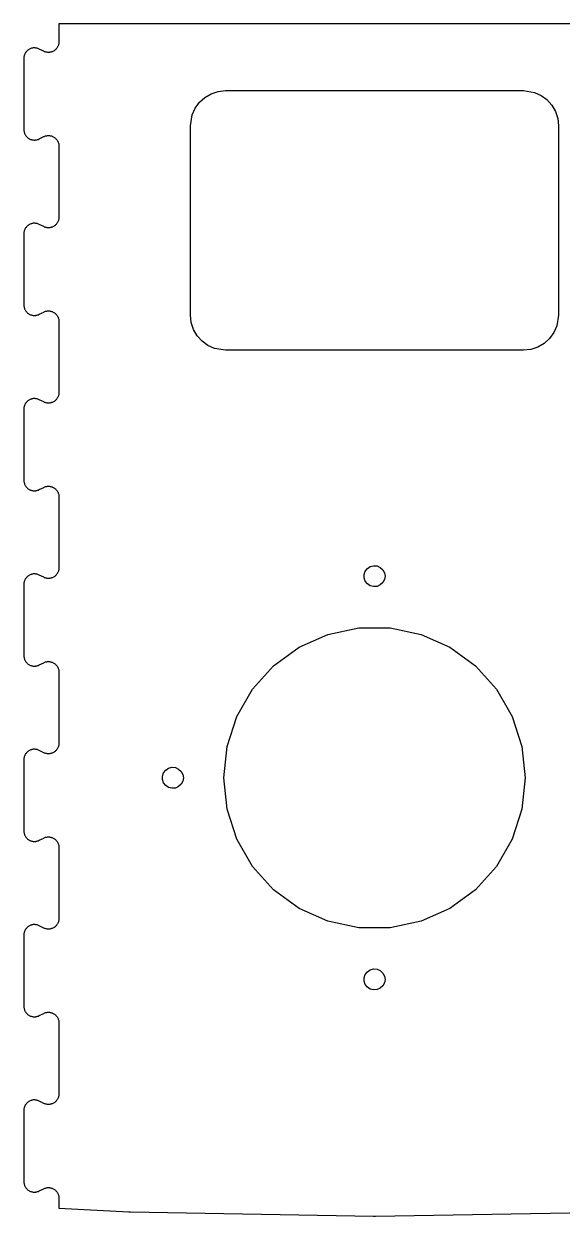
# Model space of a CAD drawing. Header units: metres. Extents: x -612 to 612, y -340 to 1400.
# Drawn here: x -85 to 68.5, y 360 to 700 of the extents above; entities that cross this region are included whole.
import ezdxf

# ---------------------------------------------------------------- set-up
doc = ezdxf.new("R2010")
doc.units = ezdxf.units.M

msp = doc.modelspace()

# ---------------------------------------------------------------- linework, layer by layer
for p, q in [((529.16, 700), (-75, 700)), ((-75, 700), (-75, 694.854)), ((-75.2107, 693.75), (-75.2855, 693.577)), ((-75.1468, 693.927), (-75.2107, 693.75)), ((-75.0943, 694.108), (-75.1468, 693.927)), ((-75.0531, 694.292), (-75.0943, 694.108)), ((-75.0237, 694.478), (-75.0531, 694.292)), ((-75.0059, 694.666), (-75.0237, 694.478)), ((-75, 694.854), (-75.0059, 694.666)), ((-84.9852, 690.423), (-85, 690.081)), ((-84.9651, 690.592), (-84.9852, 690.423)), ((-84.9312, 690.778), (-84.9651, 690.592)), ((-84.8857, 690.961), (-84.9312, 690.778)), ((-84.8289, 691.14), (-84.8857, 690.961)), ((-84.761, 691.316), (-84.8289, 691.14)), ((-84.6819, 691.487), (-84.761, 691.316)), ((-84.5925, 691.653), (-84.6819, 691.487)), ((-84.4927, 691.812), (-84.5925, 691.653)), ((-84.3832, 691.966), (-84.4927, 691.812)), ((-84.2643, 692.112), (-84.3832, 691.966)), ((-84.1362, 692.25), (-84.2643, 692.112)), ((-84.0001, 692.38), (-84.1362, 692.25)), ((-83.8557, 692.501), (-84.0001, 692.38)), ((-83.7042, 692.613), (-83.8557, 692.501)), ((-83.5458, 692.715), (-83.7042, 692.613)), ((-83.3815, 692.807), (-83.5458, 692.715)), ((-83.2119, 692.889), (-83.3815, 692.807)), ((-83.037, 692.959), (-83.2119, 692.889)), ((-82.8584, 693.019), (-83.037, 692.959)), ((-82.6762, 693.067), (-82.8584, 693.019)), ((-82.4917, 693.104), (-82.6762, 693.067)), ((-82.3049, 693.129), (-82.4917, 693.104)), ((-82.1168, 693.142), (-82.3049, 693.129)), ((-81.9285, 693.144), (-82.1168, 693.142)), ((-81.7406, 693.133), (-81.9285, 693.144)), ((-81.5535, 693.111), (-81.7406, 693.133)), ((-81.3681, 693.077), (-81.5535, 693.111)), ((-81.1852, 693.032), (-81.3681, 693.077)), ((-81.0058, 692.975), (-81.1852, 693.032)), ((-80.8303, 692.907), (-81.0058, 692.975)), ((-80.616, 692.808), (-80.8303, 692.907)), ((-79.3416, 692.171), (-80.616, 692.808)), ((-79.1044, 692.065), (-79.3416, 692.171)), ((-78.927, 692.001), (-79.1044, 692.065)), ((-78.7461, 691.948), (-78.927, 692.001)), ((-78.5621, 691.907), (-78.7461, 691.948)), ((-78.376, 691.878), (-78.5621, 691.907)), ((-78.1884, 691.86), (-78.376, 691.878)), ((-78, 691.854), (-78.1884, 691.86)), ((-77.8116, 691.86), (-78, 691.854)), ((-77.624, 691.878), (-77.8116, 691.86)), ((-77.4379, 691.907), (-77.624, 691.878)), ((-77.2539, 691.948), (-77.4379, 691.907)), ((-77.073, 692.001), (-77.2539, 691.948)), ((-76.8956, 692.065), (-77.073, 692.001)), ((-76.7227, 692.14), (-76.8956, 692.065)), ((-76.5547, 692.225), (-76.7227, 692.14)), ((-76.3925, 692.321), (-76.5547, 692.225)), ((-76.2366, 692.427), (-76.3925, 692.321)), ((-76.0877, 692.543), (-76.2366, 692.427)), ((-75.9464, 692.667), (-76.0877, 692.543)), ((-75.8131, 692.8), (-75.9464, 692.667)), ((-75.6885, 692.942), (-75.8131, 692.8)), ((-75.573, 693.091), (-75.6885, 692.942)), ((-75.467, 693.247), (-75.573, 693.091)), ((-75.3711, 693.409), (-75.467, 693.247)), ((-75.2855, 693.577), (-75.3711, 693.409)), ((-85, 690.081), (-85, 669.901)), ((-33.3779, 679.04), (-31.5674, 680.085)), ((-31.5674, 680.085), (-29.5791, 680.731)), ((-29.5791, 680.731), (-27.5, 680.95)), ((-27.5, 680.95), (57.5, 680.95)), ((57.5, 680.95), (60.5902, 680.461)), ((60.5902, 680.461), (62.5, 679.61)), ((-36.1602, 675.95), (-34.9314, 677.641)), ((-34.9314, 677.641), (-33.3779, 679.04)), ((62.5, 679.61), (64.1913, 678.381)), ((64.1913, 678.381), (65.5902, 676.828)), ((65.5902, 676.828), (66.6355, 675.017)), ((-37.5, 670.95), (-37.0106, 674.04)), ((-37.0106, 674.04), (-36.1602, 675.95)), ((66.6355, 675.017), (67.2815, 673.029)), ((-85, 669.901), (-84.9926, 669.666)), ((-37.5, 616.95), (-37.5, 670.95)), ((67.2815, 673.029), (67.5, 670.95)), ((67.5, 670.95), (67.5, 616.95)), ((-84.9926, 669.666), (-84.9749, 669.478)), ((-84.9749, 669.478), (-84.9454, 669.292)), ((-84.9454, 669.292), (-84.9043, 669.108)), ((-84.9043, 669.108), (-84.8517, 668.927)), ((-84.8517, 668.927), (-84.788, 668.75)), ((-84.788, 668.75), (-84.7131, 668.577)), ((-84.7131, 668.577), (-84.6276, 668.409)), ((-84.6276, 668.409), (-84.5318, 668.248)), ((-84.5318, 668.248), (-84.4259, 668.092)), ((-84.4259, 668.092), (-84.3103, 667.943)), ((-84.3103, 667.943), (-84.1859, 667.802)), ((-84.1859, 667.802), (-84.0525, 667.668)), ((-84.0525, 667.668), (-83.9115, 667.544)), ((-83.9115, 667.544), (-83.7624, 667.428)), ((-83.7624, 667.428), (-83.6066, 667.322)), ((-83.6066, 667.322), (-83.4446, 667.227)), ((-83.4446, 667.227), (-83.2768, 667.141)), ((-83.2768, 667.141), (-83.1038, 667.066)), ((-83.1038, 667.066), (-82.9267, 667.002)), ((-82.9267, 667.002), (-82.7457, 666.95)), ((-82.7457, 666.95), (-82.5619, 666.909)), ((-82.5619, 666.909), (-82.3757, 666.879)), ((-82.3757, 666.879), (-82.1883, 666.862)), ((-82.1883, 666.862), (-82, 666.856)), ((-82, 666.856), (-81.8117, 666.862)), ((-81.8117, 666.862), (-81.6243, 666.879)), ((-81.6243, 666.879), (-81.4381, 666.909)), ((-81.4381, 666.909), (-81.2543, 666.95)), ((-81.2543, 666.95), (-81.0733, 667.002)), ((-81.0733, 667.002), (-80.9131, 667.06)), ((-80.9131, 667.06), (-80.6001, 667.2)), ((-80.6001, 667.2), (-79.3416, 667.829)), ((-79.3416, 667.829), (-79.1705, 667.908)), ((-79.1705, 667.908), (-78.9948, 667.976)), ((-78.9948, 667.976), (-78.8151, 668.033)), ((-78.8151, 668.033), (-78.6322, 668.079)), ((-78.6322, 668.079), (-78.4468, 668.112)), ((-78.4468, 668.112), (-78.2596, 668.135)), ((-78.2596, 668.135), (-78.0715, 668.145)), ((-78.0715, 668.145), (-77.883, 668.144)), ((-77.883, 668.144), (-77.695, 668.13)), ((-77.695, 668.13), (-77.5082, 668.105)), ((-77.5082, 668.105), (-77.3233, 668.069)), ((-77.3233, 668.069), (-77.1412, 668.02)), ((-77.1412, 668.02), (-76.9624, 667.961)), ((-76.9624, 667.961), (-76.7877, 667.89)), ((-76.7877, 667.89), (-76.6178, 667.809)), ((-76.6178, 667.809), (-76.4533, 667.716)), ((-76.4533, 667.716), (-76.295, 667.614)), ((-76.295, 667.614), (-76.1433, 667.502)), ((-76.1433, 667.502), (-75.999, 667.381)), ((-75.999, 667.381), (-75.8626, 667.251)), ((-75.8626, 667.251), (-75.7347, 667.113)), ((-75.7347, 667.113), (-75.6156, 666.967)), ((-75.6156, 666.967), (-75.506, 666.813)), ((-75.506, 666.813), (-75.4062, 666.653)), ((-75.4062, 666.653), (-75.3167, 666.488)), ((-75.3167, 666.488), (-75.2378, 666.316)), ((-75.2378, 666.316), (-75.1697, 666.141)), ((-75.1697, 666.141), (-75.1128, 665.961)), ((-75.1128, 665.961), (-75.0674, 665.778)), ((-75.0674, 665.778), (-75.0335, 665.593)), ((-75.0335, 665.593), (-75.0113, 665.406)), ((-75.0113, 665.406), (-75, 665.146)), ((-75, 665.146), (-75, 644.854)), ((-83.7042, 642.613), (-83.8557, 642.501)), ((-83.5458, 642.715), (-83.7042, 642.613)), ((-83.3815, 642.807), (-83.5458, 642.715)), ((-83.2119, 642.889), (-83.3815, 642.807)), ((-83.037, 642.959), (-83.2119, 642.889)), ((-82.8584, 643.019), (-83.037, 642.959)), ((-82.6762, 643.067), (-82.8584, 643.019)), ((-82.4917, 643.104), (-82.6762, 643.067)), ((-82.3049, 643.129), (-82.4917, 643.104)), ((-82.1168, 643.142), (-82.3049, 643.129)), ((-81.9285, 643.144), (-82.1168, 643.142)), ((-81.7406, 643.133), (-81.9285, 643.144)), ((-81.5535, 643.111), (-81.7406, 643.133)), ((-81.3681, 643.077), (-81.5535, 643.111)), ((-81.1852, 643.032), (-81.3681, 643.077)), ((-81.0058, 642.975), (-81.1852, 643.032)), ((-80.8303, 642.907), (-81.0058, 642.975)), ((-80.616, 642.808), (-80.8303, 642.907)), ((-79.3416, 642.171), (-80.616, 642.808)), ((-75.9464, 642.667), (-76.0877, 642.543)), ((-75.8131, 642.8), (-75.9464, 642.667)), ((-75.6885, 642.942), (-75.8131, 642.8)), ((-75.573, 643.091), (-75.6885, 642.942)), ((-75.467, 643.247), (-75.573, 643.091)), ((-75.3711, 643.409), (-75.467, 643.247)), ((-75.2855, 643.577), (-75.3711, 643.409)), ((-75.2107, 643.75), (-75.2855, 643.577)), ((-75.1468, 643.927), (-75.2107, 643.75)), ((-75.0943, 644.108), (-75.1468, 643.927)), ((-75.0531, 644.292), (-75.0943, 644.108)), ((-75.0237, 644.478), (-75.0531, 644.292)), ((-75.0059, 644.666), (-75.0237, 644.478)), ((-75, 644.854), (-75.0059, 644.666)), ((-84.9852, 640.423), (-85, 640.081)), ((-85, 640.081), (-85, 619.901)), ((-84.9651, 640.592), (-84.9852, 640.423)), ((-84.9312, 640.778), (-84.9651, 640.592)), ((-84.8857, 640.961), (-84.9312, 640.778)), ((-84.8289, 641.14), (-84.8857, 640.961)), ((-84.761, 641.316), (-84.8289, 641.14)), ((-84.6819, 641.487), (-84.761, 641.316)), ((-84.5925, 641.653), (-84.6819, 641.487)), ((-84.4927, 641.812), (-84.5925, 641.653)), ((-84.3832, 641.966), (-84.4927, 641.812)), ((-84.2643, 642.112), (-84.3832, 641.966)), ((-84.1362, 642.25), (-84.2643, 642.112)), ((-84.0001, 642.38), (-84.1362, 642.25)), ((-83.8557, 642.501), (-84.0001, 642.38)), ((-79.1044, 642.065), (-79.3416, 642.171)), ((-78.927, 642.001), (-79.1044, 642.065)), ((-78.7461, 641.948), (-78.927, 642.001)), ((-78.5621, 641.907), (-78.7461, 641.948)), ((-78.376, 641.878), (-78.5621, 641.907)), ((-78.1884, 641.86), (-78.376, 641.878)), ((-78, 641.854), (-78.1884, 641.86)), ((-77.8116, 641.86), (-78, 641.854)), ((-77.624, 641.878), (-77.8116, 641.86)), ((-77.4379, 641.907), (-77.624, 641.878)), ((-77.2539, 641.948), (-77.4379, 641.907)), ((-77.073, 642.001), (-77.2539, 641.948)), ((-76.8956, 642.065), (-77.073, 642.001)), ((-76.7227, 642.14), (-76.8956, 642.065)), ((-76.5547, 642.225), (-76.7227, 642.14)), ((-76.3925, 642.321), (-76.5547, 642.225)), ((-76.2366, 642.427), (-76.3925, 642.321)), ((-76.0877, 642.543), (-76.2366, 642.427)), ((-85, 619.901), (-84.9926, 619.666)), ((-84.9926, 619.666), (-84.9749, 619.478)), ((-84.9749, 619.478), (-84.9454, 619.292)), ((-84.9454, 619.292), (-84.9043, 619.108)), ((-84.9043, 619.108), (-84.8517, 618.927)), ((-84.8517, 618.927), (-84.788, 618.75)), ((-84.788, 618.75), (-84.7131, 618.577)), ((-84.7131, 618.577), (-84.6276, 618.409)), ((-84.6276, 618.409), (-84.5318, 618.248)), ((-84.5318, 618.248), (-84.4259, 618.092)), ((-84.4259, 618.092), (-84.3103, 617.943)), ((-84.3103, 617.943), (-84.1859, 617.802)), ((-84.1859, 617.802), (-84.0525, 617.668)), ((-84.0525, 617.668), (-83.9115, 617.544)), ((-83.9115, 617.544), (-83.7624, 617.428)), ((-83.7624, 617.428), (-83.6066, 617.322)), ((-83.6066, 617.322), (-83.4446, 617.227)), ((-83.4446, 617.227), (-83.2768, 617.141)), ((-83.2768, 617.141), (-83.1038, 617.066)), ((-83.1038, 617.066), (-82.9267, 617.002)), ((-82.9267, 617.002), (-82.7457, 616.95)), ((-82.7457, 616.95), (-82.5619, 616.909)), ((-82.5619, 616.909), (-82.3757, 616.879)), ((-82.3757, 616.879), (-82.1883, 616.862)), ((-82.1883, 616.862), (-82, 616.856)), ((-82, 616.856), (-81.8117, 616.862)), ((-81.8117, 616.862), (-81.6243, 616.879)), ((-81.6243, 616.879), (-81.4381, 616.909)), ((-81.4381, 616.909), (-81.2543, 616.95)), ((-81.2543, 616.95), (-81.0733, 617.002)), ((-81.0733, 617.002), (-80.9131, 617.06)), ((-80.9131, 617.06), (-80.6001, 617.2)), ((-80.6001, 617.2), (-79.3416, 617.829)), ((-79.3416, 617.829), (-79.1705, 617.908)), ((-79.1705, 617.908), (-78.9948, 617.976)), ((-78.9948, 617.976), (-78.8151, 618.033)), ((-78.8151, 618.033), (-78.6322, 618.079)), ((-78.6322, 618.079), (-78.4468, 618.112)), ((-78.4468, 618.112), (-78.2596, 618.135)), ((-78.2596, 618.135), (-78.0715, 618.145)), ((-78.0715, 618.145), (-77.883, 618.144)), ((-77.883, 618.144), (-77.695, 618.13)), ((-77.695, 618.13), (-77.5082, 618.105)), ((-77.5082, 618.105), (-77.3233, 618.069)), ((-77.3233, 618.069), (-77.1412, 618.02)), ((-77.1412, 618.02), (-76.9624, 617.961)), ((-76.9624, 617.961), (-76.7877, 617.89)), ((-76.7877, 617.89), (-76.6178, 617.809)), ((-76.6178, 617.809), (-76.4533, 617.716)), ((-76.4533, 617.716), (-76.295, 617.614)), ((-76.295, 617.614), (-76.1433, 617.502)), ((-76.1433, 617.502), (-75.999, 617.381)), ((-75.999, 617.381), (-75.8626, 617.251)), ((-75.8626, 617.251), (-75.7347, 617.113)), ((-75.7347, 617.113), (-75.6156, 616.967)), ((-75.6156, 616.967), (-75.506, 616.813)), ((-75.506, 616.813), (-75.4062, 616.653)), ((-75.4062, 616.653), (-75.3167, 616.488)), ((-75.3167, 616.488), (-75.2378, 616.316)), ((-75.2378, 616.316), (-75.1697, 616.141)), ((-75.1697, 616.141), (-75.1128, 615.961)), ((-75.1128, 615.961), (-75.0674, 615.778)), ((-75.0674, 615.778), (-75.0335, 615.593)), ((-75.0335, 615.593), (-75.0113, 615.406)), ((-75.0113, 615.406), (-75, 615.146)), ((-37.2815, 614.871), (-37.5, 616.95)), ((67.5, 616.95), (67.0106, 613.86)), ((-75, 615.146), (-75, 594.854)), ((-36.6355, 612.883), (-37.2815, 614.871)), ((-35.5902, 611.072), (-36.6355, 612.883)), ((67.0106, 613.86), (66.1602, 611.95)), ((-34.1913, 609.519), (-35.5902, 611.072)), ((-32.5, 608.29), (-34.1913, 609.519)), ((63.3779, 608.86), (61.5674, 607.815)), ((64.9314, 610.259), (63.3779, 608.86)), ((66.1602, 611.95), (64.9314, 610.259)), ((-30.5902, 607.439), (-32.5, 608.29)), ((-27.5, 606.95), (-30.5902, 607.439)), ((57.5, 606.95), (-27.5, 606.95)), ((59.5791, 607.169), (57.5, 606.95)), ((61.5674, 607.815), (59.5791, 607.169)), ((-84.5925, 591.653), (-84.6819, 591.487)), ((-84.4927, 591.812), (-84.5925, 591.653)), ((-84.3832, 591.966), (-84.4927, 591.812)), ((-84.2643, 592.112), (-84.3832, 591.966)), ((-84.1362, 592.25), (-84.2643, 592.112)), ((-84.0001, 592.38), (-84.1362, 592.25)), ((-83.8557, 592.501), (-84.0001, 592.38)), ((-83.7042, 592.613), (-83.8557, 592.501)), ((-83.5458, 592.715), (-83.7042, 592.613)), ((-83.3815, 592.807), (-83.5458, 592.715)), ((-83.2119, 592.889), (-83.3815, 592.807)), ((-83.037, 592.959), (-83.2119, 592.889)), ((-82.8584, 593.019), (-83.037, 592.959)), ((-82.6762, 593.067), (-82.8584, 593.019)), ((-82.4917, 593.104), (-82.6762, 593.067)), ((-82.3049, 593.129), (-82.4917, 593.104)), ((-82.1168, 593.142), (-82.3049, 593.129)), ((-81.9285, 593.144), (-82.1168, 593.142)), ((-81.7406, 593.133), (-81.9285, 593.144)), ((-81.5535, 593.111), (-81.7406, 593.133)), ((-81.3681, 593.077), (-81.5535, 593.111)), ((-81.1852, 593.032), (-81.3681, 593.077)), ((-81.0058, 592.975), (-81.1852, 593.032)), ((-80.8303, 592.907), (-81.0058, 592.975)), ((-80.616, 592.808), (-80.8303, 592.907)), ((-79.3416, 592.171), (-80.616, 592.808)), ((-79.1044, 592.065), (-79.3416, 592.171)), ((-78.927, 592.001), (-79.1044, 592.065)), ((-78.7461, 591.948), (-78.927, 592.001)), ((-78.5621, 591.907), (-78.7461, 591.948)), ((-78.376, 591.878), (-78.5621, 591.907)), ((-78.1884, 591.86), (-78.376, 591.878)), ((-78, 591.854), (-78.1884, 591.86)), ((-77.8116, 591.86), (-78, 591.854)), ((-77.624, 591.878), (-77.8116, 591.86)), ((-77.4379, 591.907), (-77.624, 591.878)), ((-77.2539, 591.948), (-77.4379, 591.907)), ((-77.073, 592.001), (-77.2539, 591.948)), ((-76.8956, 592.065), (-77.073, 592.001)), ((-76.7227, 592.14), (-76.8956, 592.065)), ((-76.5547, 592.225), (-76.7227, 592.14)), ((-76.3925, 592.321), (-76.5547, 592.225)), ((-76.2366, 592.427), (-76.3925, 592.321)), ((-76.0877, 592.543), (-76.2366, 592.427)), ((-75.9464, 592.667), (-76.0877, 592.543)), ((-75.8131, 592.8), (-75.9464, 592.667)), ((-75.6885, 592.942), (-75.8131, 592.8)), ((-75.573, 593.091), (-75.6885, 592.942)), ((-75.467, 593.247), (-75.573, 593.091)), ((-75.3711, 593.409), (-75.467, 593.247)), ((-75.2855, 593.577), (-75.3711, 593.409)), ((-75.2107, 593.75), (-75.2855, 593.577)), ((-75.1468, 593.927), (-75.2107, 593.75)), ((-75.0943, 594.108), (-75.1468, 593.927)), ((-75.0531, 594.292), (-75.0943, 594.108)), ((-75.0237, 594.478), (-75.0531, 594.292)), ((-75.0059, 594.666), (-75.0237, 594.478)), ((-75, 594.854), (-75.0059, 594.666)), ((-84.9852, 590.423), (-85, 590.081)), ((-85, 590.081), (-85, 569.901)), ((-84.9651, 590.592), (-84.9852, 590.423)), ((-84.9312, 590.778), (-84.9651, 590.592)), ((-84.8857, 590.961), (-84.9312, 590.778)), ((-84.8289, 591.14), (-84.8857, 590.961)), ((-84.761, 591.316), (-84.8289, 591.14)), ((-84.6819, 591.487), (-84.761, 591.316)), ((-85, 569.901), (-84.9926, 569.666)), ((-84.9926, 569.666), (-84.9749, 569.478)), ((-84.9749, 569.478), (-84.9454, 569.292)), ((-84.9454, 569.292), (-84.9043, 569.108)), ((-84.9043, 569.108), (-84.8517, 568.927)), ((-84.8517, 568.927), (-84.788, 568.75)), ((-84.788, 568.75), (-84.7131, 568.577)), ((-84.7131, 568.577), (-84.6276, 568.409)), ((-84.6276, 568.409), (-84.5318, 568.248)), ((-84.5318, 568.248), (-84.4259, 568.092)), ((-84.4259, 568.092), (-84.3103, 567.943)), ((-84.3103, 567.943), (-84.1859, 567.802)), ((-84.1859, 567.802), (-84.0525, 567.668)), ((-80.6001, 567.2), (-79.3416, 567.829)), ((-79.3416, 567.829), (-79.1705, 567.908)), ((-79.1705, 567.908), (-78.9948, 567.976)), ((-78.9948, 567.976), (-78.8151, 568.033)), ((-78.8151, 568.033), (-78.6322, 568.079)), ((-78.6322, 568.079), (-78.4468, 568.112)), ((-78.4468, 568.112), (-78.2596, 568.135)), ((-78.2596, 568.135), (-78.0715, 568.145)), ((-78.0715, 568.145), (-77.883, 568.144)), ((-77.883, 568.144), (-77.695, 568.13)), ((-77.695, 568.13), (-77.5082, 568.105)), ((-77.5082, 568.105), (-77.3233, 568.069)), ((-77.3233, 568.069), (-77.1412, 568.02)), ((-77.1412, 568.02), (-76.9624, 567.961)), ((-76.9624, 567.961), (-76.7877, 567.89)), ((-76.7877, 567.89), (-76.6178, 567.809)), ((-76.6178, 567.809), (-76.4533, 567.716)), ((-84.0525, 567.668), (-83.9115, 567.544)), ((-83.9115, 567.544), (-83.7624, 567.428)), ((-83.7624, 567.428), (-83.6066, 567.322)), ((-83.6066, 567.322), (-83.4446, 567.227)), ((-83.4446, 567.227), (-83.2768, 567.141)), ((-83.2768, 567.141), (-83.1038, 567.066)), ((-83.1038, 567.066), (-82.9267, 567.002)), ((-82.9267, 567.002), (-82.7457, 566.95)), ((-82.7457, 566.95), (-82.5619, 566.909)), ((-82.5619, 566.909), (-82.3757, 566.879)), ((-82.3757, 566.879), (-82.1883, 566.862)), ((-82.1883, 566.862), (-82, 566.856)), ((-82, 566.856), (-81.8117, 566.862)), ((-81.8117, 566.862), (-81.6243, 566.879)), ((-81.6243, 566.879), (-81.4381, 566.909)), ((-81.4381, 566.909), (-81.2543, 566.95)), ((-81.2543, 566.95), (-81.0733, 567.002)), ((-81.0733, 567.002), (-80.9131, 567.06)), ((-80.9131, 567.06), (-80.6001, 567.2)), ((-76.4533, 567.716), (-76.295, 567.614)), ((-76.295, 567.614), (-76.1433, 567.502)), ((-76.1433, 567.502), (-75.999, 567.381)), ((-75.999, 567.381), (-75.8626, 567.251)), ((-75.8626, 567.251), (-75.7347, 567.113)), ((-75.7347, 567.113), (-75.6156, 566.967)), ((-75.6156, 566.967), (-75.506, 566.813)), ((-75.506, 566.813), (-75.4062, 566.653)), ((-75.4062, 566.653), (-75.3167, 566.488)), ((-75.3167, 566.488), (-75.2378, 566.316)), ((-75.2378, 566.316), (-75.1697, 566.141)), ((-75.1697, 566.141), (-75.1128, 565.961)), ((-75.1128, 565.961), (-75.0674, 565.778)), ((-75.0674, 565.778), (-75.0335, 565.593)), ((-75.0335, 565.593), (-75.0113, 565.406)), ((-75.0113, 565.406), (-75, 565.146)), ((-75, 565.146), (-75, 544.854)), ((-75.0943, 544.108), (-75.1468, 543.927)), ((-75.0531, 544.292), (-75.0943, 544.108)), ((-75.0237, 544.478), (-75.0531, 544.292)), ((-75.0059, 544.666), (-75.0237, 544.478)), ((-75, 544.854), (-75.0059, 544.666)), ((12.3616, 543.93), (12.9682, 544.709)), ((12.9682, 544.709), (13.7949, 545.249)), ((13.7949, 545.249), (14.7523, 545.492)), ((14.7523, 545.492), (15.7365, 545.41)), ((15.7365, 545.41), (16.6408, 545.013)), ((16.6408, 545.013), (17.3674, 544.345)), ((17.3674, 544.345), (17.8374, 543.476)), ((-84.9312, 540.778), (-84.9651, 540.592)), ((-84.8857, 540.961), (-84.9312, 540.778)), ((-84.8289, 541.14), (-84.8857, 540.961)), ((-84.761, 541.316), (-84.8289, 541.14)), ((-84.6819, 541.487), (-84.761, 541.316)), ((-84.5925, 541.653), (-84.6819, 541.487)), ((-84.4927, 541.812), (-84.5925, 541.653)), ((-84.3832, 541.966), (-84.4927, 541.812)), ((-84.2643, 542.112), (-84.3832, 541.966)), ((-84.1362, 542.25), (-84.2643, 542.112)), ((-84.0001, 542.38), (-84.1362, 542.25)), ((-83.8557, 542.501), (-84.0001, 542.38)), ((-83.7042, 542.613), (-83.8557, 542.501)), ((-83.5458, 542.715), (-83.7042, 542.613)), ((-83.3815, 542.807), (-83.5458, 542.715)), ((-83.2119, 542.889), (-83.3815, 542.807)), ((-83.037, 542.959), (-83.2119, 542.889)), ((-82.8584, 543.019), (-83.037, 542.959)), ((-82.6762, 543.067), (-82.8584, 543.019)), ((-82.4917, 543.104), (-82.6762, 543.067)), ((-82.3049, 543.129), (-82.4917, 543.104)), ((-82.1168, 543.142), (-82.3049, 543.129)), ((-81.9285, 543.144), (-82.1168, 543.142)), ((-81.7406, 543.133), (-81.9285, 543.144)), ((-81.5535, 543.111), (-81.7406, 543.133)), ((-81.3681, 543.077), (-81.5535, 543.111)), ((-81.1852, 543.032), (-81.3681, 543.077)), ((-81.0058, 542.975), (-81.1852, 543.032)), ((-80.8303, 542.907), (-81.0058, 542.975)), ((-80.616, 542.808), (-80.8303, 542.907)), ((-79.3416, 542.171), (-80.616, 542.808)), ((-79.1044, 542.065), (-79.3416, 542.171)), ((-78.927, 542.001), (-79.1044, 542.065)), ((-78.7461, 541.948), (-78.927, 542.001)), ((-78.5621, 541.907), (-78.7461, 541.948)), ((-78.376, 541.878), (-78.5621, 541.907)), ((-78.1884, 541.86), (-78.376, 541.878)), ((-78, 541.854), (-78.1884, 541.86)), ((-77.8116, 541.86), (-78, 541.854)), ((-77.624, 541.878), (-77.8116, 541.86)), ((-77.4379, 541.907), (-77.624, 541.878)), ((-77.2539, 541.948), (-77.4379, 541.907)), ((-77.073, 542.001), (-77.2539, 541.948)), ((-76.8956, 542.065), (-77.073, 542.001)), ((-76.7227, 542.14), (-76.8956, 542.065)), ((-76.5547, 542.225), (-76.7227, 542.14)), ((-76.3925, 542.321), (-76.5547, 542.225)), ((-76.2366, 542.427), (-76.3925, 542.321)), ((-76.0877, 542.543), (-76.2366, 542.427)), ((-75.9464, 542.667), (-76.0877, 542.543)), ((-75.8131, 542.8), (-75.9464, 542.667)), ((-75.6885, 542.942), (-75.8131, 542.8)), ((-75.573, 543.091), (-75.6885, 542.942)), ((-75.467, 543.247), (-75.573, 543.091)), ((-75.3711, 543.409), (-75.467, 543.247)), ((-75.2855, 543.577), (-75.3711, 543.409)), ((-75.2107, 543.75), (-75.2855, 543.577)), ((-75.1468, 543.927), (-75.2107, 543.75)), ((12.0409, 542.996), (12.3616, 543.93)), ((12.0409, 542.008), (12.0409, 542.996)), ((12.3616, 541.074), (12.0409, 542.008)), ((12.9682, 540.295), (12.3616, 541.074)), ((17.3674, 540.659), (16.6408, 539.99)), ((17.8374, 541.528), (17.3674, 540.659)), ((17.8374, 543.476), (18, 542.502)), ((18, 542.502), (17.8374, 541.528)), ((-84.9852, 540.423), (-85, 540.081)), ((-85, 540.081), (-85, 519.901)), ((-84.9651, 540.592), (-84.9852, 540.423)), ((13.7949, 539.755), (12.9682, 540.295)), ((14.7523, 539.512), (13.7949, 539.755)), ((15.7365, 539.594), (14.7523, 539.512)), ((16.6408, 539.99), (15.7365, 539.594)), ((1.7123, 525.895), (10.5053, 527.764)), ((10.5053, 527.764), (19.4947, 527.764)), ((19.4947, 527.764), (28.2877, 525.895)), ((-6.5, 522.239), (1.7123, 525.895)), ((28.2877, 525.895), (36.5, 522.239)), ((-13.7726, 516.955), (-6.5, 522.239)), ((36.5, 522.239), (43.7726, 516.955)), ((-85, 519.901), (-84.9926, 519.666)), ((-84.9926, 519.666), (-84.9749, 519.478)), ((-84.9749, 519.478), (-84.9454, 519.292)), ((-84.9454, 519.292), (-84.9043, 519.108)), ((-84.9043, 519.108), (-84.8517, 518.927)), ((-84.8517, 518.927), (-84.788, 518.75)), ((-84.788, 518.75), (-84.7131, 518.577)), ((-84.7131, 518.577), (-84.6276, 518.409)), ((-84.6276, 518.409), (-84.5318, 518.248)), ((-84.5318, 518.248), (-84.4259, 518.092)), ((-84.4259, 518.092), (-84.3103, 517.943)), ((-84.3103, 517.943), (-84.1859, 517.802)), ((-84.1859, 517.802), (-84.0525, 517.668)), ((-84.0525, 517.668), (-83.9115, 517.544)), ((-83.9115, 517.544), (-83.7624, 517.428)), ((-83.7624, 517.428), (-83.6066, 517.322)), ((-83.6066, 517.322), (-83.4446, 517.227)), ((-83.4446, 517.227), (-83.2768, 517.141)), ((-83.2768, 517.141), (-83.1038, 517.066)), ((-83.1038, 517.066), (-82.9267, 517.002)), ((-82.9267, 517.002), (-82.7457, 516.95)), ((-82.7457, 516.95), (-82.5619, 516.909)), ((-82.5619, 516.909), (-82.3757, 516.879)), ((-82.3757, 516.879), (-82.1883, 516.862)), ((-82.1883, 516.862), (-82, 516.856)), ((-82, 516.856), (-81.8117, 516.862)), ((-81.8117, 516.862), (-81.6243, 516.879)), ((-81.6243, 516.879), (-81.4381, 516.909)), ((-81.4381, 516.909), (-81.2543, 516.95)), ((-81.2543, 516.95), (-81.0733, 517.002)), ((-81.0733, 517.002), (-80.9131, 517.06)), ((-80.9131, 517.06), (-80.6001, 517.2)), ((-80.6001, 517.2), (-79.3416, 517.829)), ((-79.3416, 517.829), (-79.1705, 517.908)), ((-79.1705, 517.908), (-78.9948, 517.976)), ((-78.9948, 517.976), (-78.8151, 518.033)), ((-78.8151, 518.033), (-78.6322, 518.079)), ((-78.6322, 518.079), (-78.4468, 518.112)), ((-78.4468, 518.112), (-78.2596, 518.135)), ((-78.2596, 518.135), (-78.0715, 518.145)), ((-78.0715, 518.145), (-77.883, 518.144)), ((-77.883, 518.144), (-77.695, 518.13)), ((-77.695, 518.13), (-77.5082, 518.105)), ((-77.5082, 518.105), (-77.3233, 518.069)), ((-77.3233, 518.069), (-77.1412, 518.02)), ((-77.1412, 518.02), (-76.9624, 517.961)), ((-76.9624, 517.961), (-76.7877, 517.89)), ((-76.7877, 517.89), (-76.6178, 517.809)), ((-76.6178, 517.809), (-76.4533, 517.716)), ((-76.4533, 517.716), (-76.295, 517.614)), ((-76.295, 517.614), (-76.1433, 517.502)), ((-76.1433, 517.502), (-75.999, 517.381)), ((-75.999, 517.381), (-75.8626, 517.251)), ((-75.8626, 517.251), (-75.7347, 517.113)), ((-75.7347, 517.113), (-75.6156, 516.967)), ((-75.6156, 516.967), (-75.506, 516.813)), ((-75.506, 516.813), (-75.4062, 516.653)), ((-19.7877, 510.275), (-13.7726, 516.955)), ((43.7726, 516.955), (49.7877, 510.275)), ((-75.4062, 516.653), (-75.3167, 516.488)), ((-75.3167, 516.488), (-75.2378, 516.316)), ((-75.2378, 516.316), (-75.1697, 516.141)), ((-75.1697, 516.141), (-75.1128, 515.961)), ((-75.1128, 515.961), (-75.0674, 515.778)), ((-75.0674, 515.778), (-75.0335, 515.593)), ((-75.0335, 515.593), (-75.0113, 515.406)), ((-75.0113, 515.406), (-75, 515.146)), ((-75, 515.146), (-75, 494.854)), ((-24.2825, 502.49), (-19.7877, 510.275)), ((49.7877, 510.275), (54.2825, 502.49)), ((-27.0603, 493.94), (-24.2825, 502.49)), ((54.2825, 502.49), (57.0603, 493.94)), ((-82.8584, 493.019), (-83.037, 492.959)), ((-82.6762, 493.067), (-82.8584, 493.019)), ((-82.4917, 493.104), (-82.6762, 493.067)), ((-82.3049, 493.129), (-82.4917, 493.104)), ((-82.1168, 493.142), (-82.3049, 493.129)), ((-81.9285, 493.144), (-82.1168, 493.142)), ((-81.7406, 493.133), (-81.9285, 493.144)), ((-81.5535, 493.111), (-81.7406, 493.133)), ((-81.3681, 493.077), (-81.5535, 493.111)), ((-81.1852, 493.032), (-81.3681, 493.077)), ((-81.0058, 492.975), (-81.1852, 493.032)), ((-75.573, 493.091), (-75.6885, 492.942)), ((-75.467, 493.247), (-75.573, 493.091)), ((-75.3711, 493.409), (-75.467, 493.247)), ((-75.2855, 493.577), (-75.3711, 493.409)), ((-75.2107, 493.75), (-75.2855, 493.577)), ((-75.1468, 493.927), (-75.2107, 493.75)), ((-75.0943, 494.108), (-75.1468, 493.927)), ((-75.0531, 494.292), (-75.0943, 494.108)), ((-75.0237, 494.478), (-75.0531, 494.292)), ((-75.0059, 494.666), (-75.0237, 494.478)), ((-75, 494.854), (-75.0059, 494.666)), ((-28, 485), (-27.0603, 493.94)), ((57.0603, 493.94), (58, 485)), ((-84.9852, 490.423), (-85, 490.081)), ((-85, 490.081), (-85, 469.901)), ((-84.9651, 490.592), (-84.9852, 490.423)), ((-84.9312, 490.778), (-84.9651, 490.592)), ((-84.8857, 490.961), (-84.9312, 490.778)), ((-84.8289, 491.14), (-84.8857, 490.961)), ((-84.761, 491.316), (-84.8289, 491.14)), ((-84.6819, 491.487), (-84.761, 491.316)), ((-84.5925, 491.653), (-84.6819, 491.487)), ((-84.4927, 491.812), (-84.5925, 491.653)), ((-84.3832, 491.966), (-84.4927, 491.812)), ((-84.2643, 492.112), (-84.3832, 491.966)), ((-84.1362, 492.25), (-84.2643, 492.112)), ((-84.0001, 492.38), (-84.1362, 492.25)), ((-83.8557, 492.501), (-84.0001, 492.38)), ((-83.7042, 492.613), (-83.8557, 492.501)), ((-83.5458, 492.715), (-83.7042, 492.613)), ((-83.3815, 492.807), (-83.5458, 492.715)), ((-83.2119, 492.889), (-83.3815, 492.807)), ((-83.037, 492.959), (-83.2119, 492.889)), ((-80.8303, 492.907), (-81.0058, 492.975)), ((-80.616, 492.808), (-80.8303, 492.907)), ((-79.3416, 492.171), (-80.616, 492.808)), ((-79.1044, 492.065), (-79.3416, 492.171)), ((-78.927, 492.001), (-79.1044, 492.065)), ((-78.7461, 491.948), (-78.927, 492.001)), ((-78.5621, 491.907), (-78.7461, 491.948)), ((-78.376, 491.878), (-78.5621, 491.907)), ((-78.1884, 491.86), (-78.376, 491.878)), ((-78, 491.854), (-78.1884, 491.86)), ((-77.8116, 491.86), (-78, 491.854)), ((-77.624, 491.878), (-77.8116, 491.86)), ((-77.4379, 491.907), (-77.624, 491.878)), ((-77.2539, 491.948), (-77.4379, 491.907)), ((-77.073, 492.001), (-77.2539, 491.948)), ((-76.8956, 492.065), (-77.073, 492.001)), ((-76.7227, 492.14), (-76.8956, 492.065)), ((-76.5547, 492.225), (-76.7227, 492.14)), ((-76.3925, 492.321), (-76.5547, 492.225)), ((-76.2366, 492.427), (-76.3925, 492.321)), ((-76.0877, 492.543), (-76.2366, 492.427)), ((-75.9464, 492.667), (-76.0877, 492.543)), ((-75.8131, 492.8), (-75.9464, 492.667)), ((-75.6885, 492.942), (-75.8131, 492.8)), ((-45.461, 485.494), (-45.1403, 486.428)), ((-45.1403, 486.428), (-44.5338, 487.207)), ((-44.5338, 487.207), (-43.707, 487.747)), ((-43.707, 487.747), (-42.7496, 487.99)), ((-42.7496, 487.99), (-41.7655, 487.908)), ((-41.7655, 487.908), (-40.8611, 487.512)), ((-40.8611, 487.512), (-40.1345, 486.843)), ((-40.1345, 486.843), (-39.6645, 485.974)), ((-45.461, 484.506), (-45.461, 485.494)), ((-45.1403, 483.572), (-45.461, 484.506)), ((-44.5338, 482.793), (-45.1403, 483.572)), ((-43.707, 482.253), (-44.5338, 482.793)), ((-40.1345, 483.157), (-40.8611, 482.488)), ((-39.6645, 484.026), (-40.1345, 483.157)), ((-39.6645, 485.974), (-39.5019, 485)), ((-39.5019, 485), (-39.6645, 484.026)), ((-27.0603, 476.06), (-28, 485)), ((58, 485), (57.0603, 476.06)), ((-42.7496, 482.01), (-43.707, 482.253)), ((-41.7655, 482.092), (-42.7496, 482.01)), ((-40.8611, 482.488), (-41.7655, 482.092)), ((-24.2825, 467.51), (-27.0603, 476.06)), ((57.0603, 476.06), (54.2825, 467.51)), ((-85, 469.901), (-84.9926, 469.666)), ((-84.9926, 469.666), (-84.9749, 469.478)), ((-84.9749, 469.478), (-84.9454, 469.292)), ((-84.9454, 469.292), (-84.9043, 469.108)), ((-84.9043, 469.108), (-84.8517, 468.927)), ((-84.8517, 468.927), (-84.788, 468.75)), ((-84.788, 468.75), (-84.7131, 468.577)), ((-84.7131, 468.577), (-84.6276, 468.409)), ((-84.6276, 468.409), (-84.5318, 468.248)), ((-84.5318, 468.248), (-84.4259, 468.092)), ((-84.4259, 468.092), (-84.3103, 467.943)), ((-84.3103, 467.943), (-84.1859, 467.802)), ((-84.1859, 467.802), (-84.0525, 467.668)), ((-84.0525, 467.668), (-83.9115, 467.544)), ((-83.9115, 467.544), (-83.7624, 467.428)), ((-83.7624, 467.428), (-83.6066, 467.322)), ((-83.6066, 467.322), (-83.4446, 467.227)), ((-83.4446, 467.227), (-83.2768, 467.141)), ((-83.2768, 467.141), (-83.1038, 467.066)), ((-83.1038, 467.066), (-82.9267, 467.002)), ((-82.9267, 467.002), (-82.7457, 466.95)), ((-82.7457, 466.95), (-82.5619, 466.909)), ((-82.5619, 466.909), (-82.3757, 466.879)), ((-82.3757, 466.879), (-82.1883, 466.862)), ((-82.1883, 466.862), (-82, 466.856)), ((-82, 466.856), (-81.8117, 466.862)), ((-81.8117, 466.862), (-81.6243, 466.879)), ((-81.6243, 466.879), (-81.4381, 466.909)), ((-81.4381, 466.909), (-81.2543, 466.95)), ((-81.2543, 466.95), (-81.0733, 467.002)), ((-81.0733, 467.002), (-80.9131, 467.06)), ((-80.9131, 467.06), (-80.6001, 467.2)), ((-80.6001, 467.2), (-79.3416, 467.829)), ((-79.3416, 467.829), (-79.1705, 467.908)), ((-79.1705, 467.908), (-78.9948, 467.976)), ((-78.9948, 467.976), (-78.8151, 468.033)), ((-78.8151, 468.033), (-78.6322, 468.079)), ((-78.6322, 468.079), (-78.4468, 468.112)), ((-78.4468, 468.112), (-78.2596, 468.135)), ((-78.2596, 468.135), (-78.0715, 468.145)), ((-78.0715, 468.145), (-77.883, 468.144)), ((-77.883, 468.144), (-77.695, 468.13)), ((-77.695, 468.13), (-77.5082, 468.105)), ((-77.5082, 468.105), (-77.3233, 468.069)), ((-77.3233, 468.069), (-77.1412, 468.02)), ((-77.1412, 468.02), (-76.9624, 467.961)), ((-76.9624, 467.961), (-76.7877, 467.89)), ((-76.7877, 467.89), (-76.6178, 467.809)), ((-76.6178, 467.809), (-76.4533, 467.716)), ((-76.4533, 467.716), (-76.295, 467.614)), ((-76.295, 467.614), (-76.1433, 467.502)), ((-76.1433, 467.502), (-75.999, 467.381)), ((-75.999, 467.381), (-75.8626, 467.251)), ((-75.8626, 467.251), (-75.7347, 467.113)), ((-75.7347, 467.113), (-75.6156, 466.967)), ((-75.6156, 466.967), (-75.506, 466.813)), ((-75.506, 466.813), (-75.4062, 466.653)), ((-75.4062, 466.653), (-75.3167, 466.488)), ((-75.3167, 466.488), (-75.2378, 466.316)), ((-75.2378, 466.316), (-75.1697, 466.141)), ((-75.1697, 466.141), (-75.1128, 465.961)), ((-75.1128, 465.961), (-75.0674, 465.778)), ((-19.7877, 459.725), (-24.2825, 467.51)), ((54.2825, 467.51), (49.7877, 459.725)), ((-75.0674, 465.778), (-75.0335, 465.593)), ((-75.0335, 465.593), (-75.0113, 465.406)), ((-75.0113, 465.406), (-75, 465.146)), ((-75, 465.146), (-75, 444.854)), ((-13.7726, 453.045), (-19.7877, 459.725)), ((49.7877, 459.725), (43.7726, 453.045)), ((-6.5, 447.761), (-13.7726, 453.045)), ((43.7726, 453.045), (36.5, 447.761)), ((1.7123, 444.105), (-6.5, 447.761)), ((36.5, 447.761), (28.2877, 444.105)), ((-84.2643, 442.112), (-84.3832, 441.966)), ((-84.1362, 442.25), (-84.2643, 442.112)), ((-84.0001, 442.38), (-84.1362, 442.25)), ((-83.8557, 442.501), (-84.0001, 442.38)), ((-83.7042, 442.613), (-83.8557, 442.501)), ((-83.5458, 442.715), (-83.7042, 442.613)), ((-83.3815, 442.807), (-83.5458, 442.715)), ((-83.2119, 442.889), (-83.3815, 442.807)), ((-83.037, 442.959), (-83.2119, 442.889)), ((-82.8584, 443.019), (-83.037, 442.959)), ((-82.6762, 443.067), (-82.8584, 443.019)), ((-82.4917, 443.104), (-82.6762, 443.067)), ((-82.3049, 443.129), (-82.4917, 443.104)), ((-82.1168, 443.142), (-82.3049, 443.129)), ((-81.9285, 443.144), (-82.1168, 443.142)), ((-81.7406, 443.133), (-81.9285, 443.144)), ((-81.5535, 443.111), (-81.7406, 443.133)), ((-81.3681, 443.077), (-81.5535, 443.111)), ((-81.1852, 443.032), (-81.3681, 443.077)), ((-81.0058, 442.975), (-81.1852, 443.032)), ((-80.8303, 442.907), (-81.0058, 442.975)), ((-80.616, 442.808), (-80.8303, 442.907)), ((-79.3416, 442.171), (-80.616, 442.808)), ((-79.1044, 442.065), (-79.3416, 442.171)), ((-78.927, 442.001), (-79.1044, 442.065)), ((-78.7461, 441.948), (-78.927, 442.001)), ((-77.073, 442.001), (-77.2539, 441.948)), ((-76.8956, 442.065), (-77.073, 442.001)), ((-76.7227, 442.14), (-76.8956, 442.065)), ((-76.5547, 442.225), (-76.7227, 442.14)), ((-76.3925, 442.321), (-76.5547, 442.225)), ((-76.2366, 442.427), (-76.3925, 442.321)), ((-76.0877, 442.543), (-76.2366, 442.427)), ((-75.9464, 442.667), (-76.0877, 442.543)), ((-75.8131, 442.8), (-75.9464, 442.667)), ((-75.6885, 442.942), (-75.8131, 442.8)), ((-75.573, 443.091), (-75.6885, 442.942)), ((-75.467, 443.247), (-75.573, 443.091)), ((-75.3711, 443.409), (-75.467, 443.247)), ((-75.2855, 443.577), (-75.3711, 443.409)), ((-75.2107, 443.75), (-75.2855, 443.577)), ((-75.1468, 443.927), (-75.2107, 443.75)), ((-75.0943, 444.108), (-75.1468, 443.927)), ((-75.0531, 444.292), (-75.0943, 444.108)), ((-75.0237, 444.478), (-75.0531, 444.292)), ((-75.0059, 444.666), (-75.0237, 444.478)), ((-75, 444.854), (-75.0059, 444.666)), ((10.5053, 442.236), (1.7123, 444.105)), ((19.4947, 442.236), (10.5053, 442.236)), ((28.2877, 444.105), (19.4947, 442.236)), ((-84.9852, 440.423), (-85, 440.081)), ((-85, 440.081), (-85, 419.901)), ((-84.9651, 440.592), (-84.9852, 440.423)), ((-84.9312, 440.778), (-84.9651, 440.592)), ((-84.8857, 440.961), (-84.9312, 440.778)), ((-84.8289, 441.14), (-84.8857, 440.961)), ((-84.761, 441.316), (-84.8289, 441.14)), ((-84.6819, 441.487), (-84.761, 441.316)), ((-84.5925, 441.653), (-84.6819, 441.487)), ((-84.4927, 441.812), (-84.5925, 441.653)), ((-84.3832, 441.966), (-84.4927, 441.812)), ((-78.5621, 441.907), (-78.7461, 441.948)), ((-78.376, 441.878), (-78.5621, 441.907)), ((-78.1884, 441.86), (-78.376, 441.878)), ((-78, 441.854), (-78.1884, 441.86)), ((-77.8116, 441.86), (-78, 441.854)), ((-77.624, 441.878), (-77.8116, 441.86)), ((-77.4379, 441.907), (-77.624, 441.878)), ((-77.2539, 441.948), (-77.4379, 441.907)), ((12.0409, 427.992), (12.3616, 428.926)), ((12.3616, 428.926), (12.9682, 429.705)), ((12.9682, 429.705), (13.7949, 430.245)), ((13.7949, 430.245), (14.7523, 430.488)), ((14.7523, 430.488), (15.7365, 430.406)), ((15.7365, 430.406), (16.6408, 430.01)), ((16.6408, 430.01), (17.3674, 429.341)), ((17.3674, 429.341), (17.8374, 428.472)), ((17.8374, 428.472), (18, 427.498)), ((12.0409, 427.004), (12.0409, 427.992)), ((12.3616, 426.07), (12.0409, 427.004)), ((12.9682, 425.291), (12.3616, 426.07)), ((13.7949, 424.751), (12.9682, 425.291)), ((17.3674, 425.655), (16.6408, 424.987)), ((17.8374, 426.524), (17.3674, 425.655)), ((18, 427.498), (17.8374, 426.524)), ((14.7523, 424.508), (13.7949, 424.751)), ((15.7365, 424.59), (14.7523, 424.508)), ((16.6408, 424.987), (15.7365, 424.59)), ((-85, 419.901), (-84.9926, 419.666)), ((-84.9926, 419.666), (-84.9749, 419.478)), ((-84.9749, 419.478), (-84.9454, 419.292)), ((-84.9454, 419.292), (-84.9043, 419.108)), ((-84.9043, 419.108), (-84.8517, 418.927)), ((-84.8517, 418.927), (-84.788, 418.75)), ((-84.788, 418.75), (-84.7131, 418.577)), ((-84.7131, 418.577), (-84.6276, 418.409)), ((-84.6276, 418.409), (-84.5318, 418.248)), ((-84.5318, 418.248), (-84.4259, 418.092)), ((-84.4259, 418.092), (-84.3103, 417.943)), ((-84.3103, 417.943), (-84.1859, 417.802)), ((-84.1859, 417.802), (-84.0525, 417.668)), ((-84.0525, 417.668), (-83.9115, 417.544)), ((-83.9115, 417.544), (-83.7624, 417.428)), ((-83.7624, 417.428), (-83.6066, 417.322)), ((-83.6066, 417.322), (-83.4446, 417.227)), ((-83.4446, 417.227), (-83.2768, 417.141)), ((-83.2768, 417.141), (-83.1038, 417.066)), ((-83.1038, 417.066), (-82.9267, 417.002)), ((-82.9267, 417.002), (-82.7457, 416.95)), ((-82.7457, 416.95), (-82.5619, 416.909)), ((-82.5619, 416.909), (-82.3757, 416.879)), ((-82.3757, 416.879), (-82.1883, 416.862)), ((-82.1883, 416.862), (-82, 416.856)), ((-82, 416.856), (-81.8117, 416.862)), ((-81.8117, 416.862), (-81.6243, 416.879)), ((-81.6243, 416.879), (-81.4381, 416.909)), ((-81.4381, 416.909), (-81.2543, 416.95)), ((-81.2543, 416.95), (-81.0733, 417.002)), ((-81.0733, 417.002), (-80.9131, 417.06)), ((-80.9131, 417.06), (-80.6001, 417.2)), ((-80.6001, 417.2), (-79.3416, 417.829)), ((-79.3416, 417.829), (-79.1705, 417.908)), ((-79.1705, 417.908), (-78.9948, 417.976)), ((-78.9948, 417.976), (-78.8151, 418.033)), ((-78.8151, 418.033), (-78.6322, 418.079)), ((-78.6322, 418.079), (-78.4468, 418.112)), ((-78.4468, 418.112), (-78.2596, 418.135)), ((-78.2596, 418.135), (-78.0715, 418.145)), ((-78.0715, 418.145), (-77.883, 418.144)), ((-77.883, 418.144), (-77.695, 418.13)), ((-77.695, 418.13), (-77.5082, 418.105)), ((-77.5082, 418.105), (-77.3233, 418.069)), ((-77.3233, 418.069), (-77.1412, 418.02)), ((-77.1412, 418.02), (-76.9624, 417.961)), ((-76.9624, 417.961), (-76.7877, 417.89)), ((-76.7877, 417.89), (-76.6178, 417.809)), ((-76.6178, 417.809), (-76.4533, 417.716)), ((-76.4533, 417.716), (-76.295, 417.614)), ((-76.295, 417.614), (-76.1433, 417.502)), ((-76.1433, 417.502), (-75.999, 417.381)), ((-75.999, 417.381), (-75.8626, 417.251)), ((-75.8626, 417.251), (-75.7347, 417.113)), ((-75.7347, 417.113), (-75.6156, 416.967)), ((-75.6156, 416.967), (-75.506, 416.813)), ((-75.506, 416.813), (-75.4062, 416.653)), ((-75.4062, 416.653), (-75.3167, 416.488)), ((-75.3167, 416.488), (-75.2378, 416.316)), ((-75.2378, 416.316), (-75.1697, 416.141)), ((-75.1697, 416.141), (-75.1128, 415.961)), ((-75.1128, 415.961), (-75.0674, 415.778)), ((-75.0674, 415.778), (-75.0335, 415.593)), ((-75.0335, 415.593), (-75.0113, 415.406)), ((-75.0113, 415.406), (-75, 415.146)), ((-75, 415.146), (-75, 394.854)), ((-75.0237, 394.478), (-75.0531, 394.292)), ((-75.0059, 394.666), (-75.0237, 394.478)), ((-75, 394.854), (-75.0059, 394.666)), ((-84.8289, 391.14), (-84.8857, 390.961)), ((-84.761, 391.316), (-84.8289, 391.14)), ((-84.6819, 391.487), (-84.761, 391.316)), ((-84.5925, 391.653), (-84.6819, 391.487)), ((-84.4927, 391.812), (-84.5925, 391.653)), ((-84.3832, 391.966), (-84.4927, 391.812)), ((-84.2643, 392.112), (-84.3832, 391.966)), ((-84.1362, 392.25), (-84.2643, 392.112)), ((-84.0001, 392.38), (-84.1362, 392.25)), ((-83.8557, 392.501), (-84.0001, 392.38)), ((-83.7042, 392.613), (-83.8557, 392.501)), ((-83.5458, 392.715), (-83.7042, 392.613)), ((-83.3815, 392.807), (-83.5458, 392.715)), ((-83.2119, 392.889), (-83.3815, 392.807)), ((-83.037, 392.959), (-83.2119, 392.889)), ((-82.8584, 393.019), (-83.037, 392.959)), ((-82.6762, 393.067), (-82.8584, 393.019)), ((-82.4917, 393.104), (-82.6762, 393.067)), ((-82.3049, 393.129), (-82.4917, 393.104)), ((-82.1168, 393.142), (-82.3049, 393.129)), ((-81.9285, 393.144), (-82.1168, 393.142)), ((-81.7406, 393.133), (-81.9285, 393.144)), ((-81.5535, 393.111), (-81.7406, 393.133)), ((-81.3681, 393.077), (-81.5535, 393.111)), ((-81.1852, 393.032), (-81.3681, 393.077)), ((-81.0058, 392.975), (-81.1852, 393.032)), ((-80.8303, 392.907), (-81.0058, 392.975)), ((-80.616, 392.808), (-80.8303, 392.907)), ((-79.3416, 392.171), (-80.616, 392.808)), ((-79.1044, 392.065), (-79.3416, 392.171)), ((-78.927, 392.001), (-79.1044, 392.065)), ((-78.7461, 391.948), (-78.927, 392.001)), ((-78.5621, 391.907), (-78.7461, 391.948)), ((-78.376, 391.878), (-78.5621, 391.907)), ((-78.1884, 391.86), (-78.376, 391.878)), ((-78, 391.854), (-78.1884, 391.86)), ((-77.8116, 391.86), (-78, 391.854)), ((-77.624, 391.878), (-77.8116, 391.86)), ((-77.4379, 391.907), (-77.624, 391.878)), ((-77.2539, 391.948), (-77.4379, 391.907)), ((-77.073, 392.001), (-77.2539, 391.948)), ((-76.8956, 392.065), (-77.073, 392.001)), ((-76.7227, 392.14), (-76.8956, 392.065)), ((-76.5547, 392.225), (-76.7227, 392.14)), ((-76.3925, 392.321), (-76.5547, 392.225)), ((-76.2366, 392.427), (-76.3925, 392.321)), ((-76.0877, 392.543), (-76.2366, 392.427)), ((-75.9464, 392.667), (-76.0877, 392.543)), ((-75.8131, 392.8), (-75.9464, 392.667)), ((-75.6885, 392.942), (-75.8131, 392.8)), ((-75.573, 393.091), (-75.6885, 392.942)), ((-75.467, 393.247), (-75.573, 393.091)), ((-75.3711, 393.409), (-75.467, 393.247)), ((-75.2855, 393.577), (-75.3711, 393.409)), ((-75.2107, 393.75), (-75.2855, 393.577)), ((-75.1468, 393.927), (-75.2107, 393.75)), ((-75.0943, 394.108), (-75.1468, 393.927)), ((-75.0531, 394.292), (-75.0943, 394.108)), ((-84.9852, 390.423), (-85, 390.081)), ((-85, 390.081), (-85, 369.901)), ((-84.9651, 390.592), (-84.9852, 390.423)), ((-84.9312, 390.778), (-84.9651, 390.592)), ((-84.8857, 390.961), (-84.9312, 390.778)), ((-85, 369.901), (-84.9926, 369.666)), ((-84.9926, 369.666), (-84.9749, 369.478)), ((-84.9749, 369.478), (-84.9454, 369.292)), ((-84.9454, 369.292), (-84.9043, 369.108)), ((-84.9043, 369.108), (-84.8517, 368.927)), ((-84.8517, 368.927), (-84.788, 368.75)), ((-84.788, 368.75), (-84.7131, 368.577)), ((-84.7131, 368.577), (-84.6276, 368.409)), ((-84.6276, 368.409), (-84.5318, 368.248)), ((-84.5318, 368.248), (-84.4259, 368.092)), ((-84.4259, 368.092), (-84.3103, 367.943)), ((-84.3103, 367.943), (-84.1859, 367.802)), ((-84.1859, 367.802), (-84.0525, 367.668)), ((-84.0525, 367.668), (-83.9115, 367.544)), ((-83.9115, 367.544), (-83.7624, 367.428)), ((-83.7624, 367.428), (-83.6066, 367.322)), ((-83.6066, 367.322), (-83.4446, 367.227)), ((-83.4446, 367.227), (-83.2768, 367.141)), ((-80.9131, 367.06), (-80.6001, 367.2)), ((-80.6001, 367.2), (-79.3416, 367.829)), ((-79.3416, 367.829), (-79.1705, 367.908)), ((-79.1705, 367.908), (-78.9948, 367.976)), ((-78.9948, 367.976), (-78.8151, 368.033)), ((-78.8151, 368.033), (-78.6322, 368.079)), ((-78.6322, 368.079), (-78.4468, 368.112)), ((-78.4468, 368.112), (-78.2596, 368.135)), ((-78.2596, 368.135), (-78.0715, 368.145)), ((-78.0715, 368.145), (-77.883, 368.144)), ((-77.883, 368.144), (-77.695, 368.13)), ((-77.695, 368.13), (-77.5082, 368.105)), ((-77.5082, 368.105), (-77.3233, 368.069)), ((-77.3233, 368.069), (-77.1412, 368.02)), ((-77.1412, 368.02), (-76.9624, 367.961)), ((-76.9624, 367.961), (-76.7877, 367.89)), ((-76.7877, 367.89), (-76.6178, 367.809)), ((-76.6178, 367.809), (-76.4533, 367.716)), ((-76.4533, 367.716), (-76.295, 367.614)), ((-76.295, 367.614), (-76.1433, 367.502)), ((-76.1433, 367.502), (-75.999, 367.381)), ((-75.999, 367.381), (-75.8626, 367.251)), ((-75.8626, 367.251), (-75.7347, 367.113)), ((-83.2768, 367.141), (-83.1038, 367.066)), ((-83.1038, 367.066), (-82.9267, 367.002)), ((-82.9267, 367.002), (-82.7457, 366.95)), ((-82.7457, 366.95), (-82.5619, 366.909)), ((-82.5619, 366.909), (-82.3757, 366.879)), ((-82.3757, 366.879), (-82.1883, 366.862)), ((-82.1883, 366.862), (-82, 366.856)), ((-82, 366.856), (-81.8117, 366.862)), ((-81.8117, 366.862), (-81.6243, 366.879)), ((-81.6243, 366.879), (-81.4381, 366.909)), ((-81.4381, 366.909), (-81.2543, 366.95)), ((-81.2543, 366.95), (-81.0733, 367.002)), ((-81.0733, 367.002), (-80.9131, 367.06)), ((-75.7347, 367.113), (-75.6156, 366.967)), ((-75.6156, 366.967), (-75.506, 366.813)), ((-75.506, 366.813), (-75.4062, 366.653)), ((-75.4062, 366.653), (-75.3167, 366.488)), ((-75.3167, 366.488), (-75.2378, 366.316)), ((-75.2378, 366.316), (-75.1697, 366.141)), ((-75.1697, 366.141), (-75.1128, 365.961)), ((-75.1128, 365.961), (-75.0674, 365.778)), ((-75.0674, 365.778), (-75.0335, 365.593)), ((-75.0335, 365.593), (-75.0113, 365.406)), ((-75.0113, 365.406), (-75, 365.146)), ((-75, 365.146), (-75, 362.277)), ((-75, 362.277), (-55.0601, 361.232)), ((-55.0601, 361.232), (-54.5371, 361.214)), ((-54.5371, 361.214), (14.7381, 360.005)), ((15.2619, 360.005), (84.5371, 361.214)), ((14.7381, 360.005), (15.2619, 360.005))]:
    msp.add_line(p, q)

doc.saveas('drawing.dxf')
